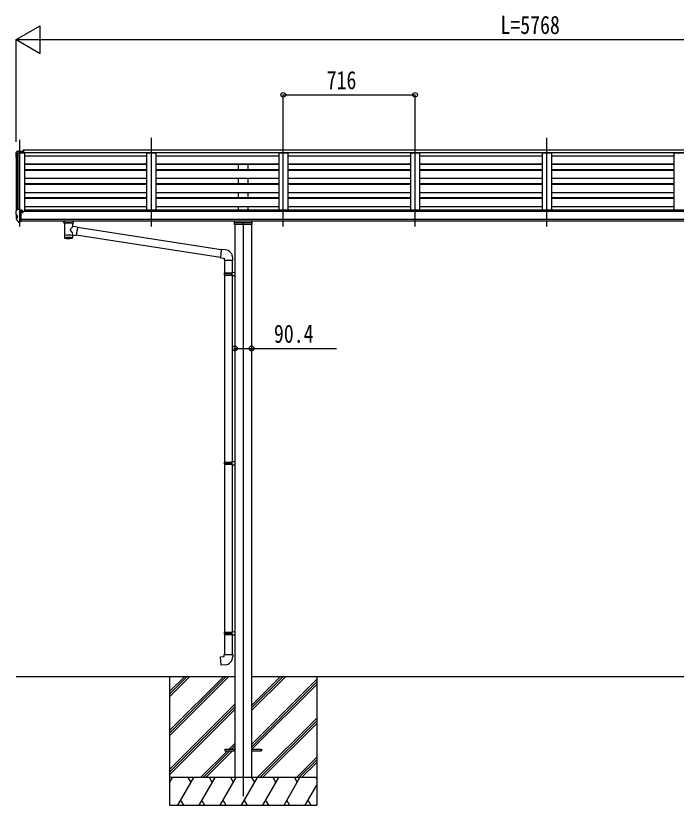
# Model space of a CAD drawing. Units: millimetres, scale not verified. Extents: x -12615 to 12615, y -8910 to 8910.
# Drawn here: x -1560 to 2030, y -4469 to -178 of the extents above; entities that cross this region are included whole.
import ezdxf
from ezdxf.enums import TextEntityAlignment as Align

# ---------------------------------------------------------------- set-up
doc = ezdxf.new("R2010")
doc.units = ezdxf.units.MM
doc.header["$LTSCALE"] = 30
for name, color, linetype in [('0-3_YKK_12', 2, 'Continuous'), ('0-4_YKK_13', 4, 'Continuous'), ('0-5_YKK_A1', 4, 'Continuous'), ('0-6_YKK_D', 6, 'Continuous')]:
    doc.layers.add(name, color=color, linetype=linetype)
doc.styles.add('ＭＳ ゴシック', font='')
doc.styles.get('ＭＳ ゴシック').set_extended_font_data('MS Gothic')

msp = doc.modelspace()

# ---------------------------------------------------------------- linework, layer by layer
at = {"layer": '0-3_YKK_12'}
for p, q in [((-1537.83, -1323.14), (-1537.83, -852.26)), ((-821.83, -1323.14), (-821.83, -841.56)), ((-105.83, -1323.14), (-105.83, -841.56)), ((610.17, -1323.14), (610.17, -841.56)), ((1326.17, -1323.14), (1326.17, -841.56)), ((-323.83, -1300.83), (-323.83, -4418.89))]:
    msp.add_line(p, q, dxfattribs=at)
at = {"layer": '0-4_YKK_13'}
for p, q in [((-1559.83, -923.02), (-1559.83, -923.65)), ((-1552.92, -914.22), (-1556.99, -920.03)), ((-1549.83, -913.65), (-1552.17, -913.79)), ((-1549.83, -913.65), (-1531.33, -913.65)), ((-1537.83, -921.73), (-1537.83, -913.65)), ((-1531.33, -913.65), (-1521.33, -913.74)), ((-1531.33, -921.73), (-1531.33, -918.83)), ((-1521.33, -918.83), (-1531.33, -918.83)), ((-1521.33, -918.83), (-1521.33, -913.74)), ((-1520.83, -907.28), (-1520.83, -921.73)), ((-1520.83, -907.28), (-1518.33, -907.28)), ((-1519.83, -907.28), (-1519.83, -921.73)), ((-1559.83, -1240.6), (-1559.83, -1241.23)), ((-1552.92, -1231.8), (-1556.99, -1237.6)), ((-1537.83, -1299.73), (-1537.83, -1231.23)), ((-1536.33, -1232.15), (-1537.83, -1232.15)), ((-1531.33, -1240.96), (-1537.83, -1240.57)), ((-1536.33, -1232.15), (-1536.33, -1238.32)), ((-1526.66, -1233.64), (-1536.33, -1232.92)), ((-1536.33, -1235.92), (-1522.33, -1235.97)), ((-1525.83, -1235.96), (-1525.83, -1234.06)), ((-1521.33, -1237.08), (-1521.33, -1241.41)), ((-1558.34, -1258.56), (-1552.12, -1264.77)), ((-1555.6, -1281.04), (-1555.6, -1261.29)), ((-1545.45, -1297.92), (-1555.2, -1282.54)), ((-1551.83, -1265.48), (-1551.83, -1277.04)), ((-1526.86, -1246.15), (-1526.33, -1246.15)), ((-1526.33, -1246.15), (-1526.03, -1246.15)), ((-1539.33, -1299.64), (-1543.04, -1299.41)), ((-1539.33, -1299.64), (-1537.83, -1299.73)), ((-1537.83, -1297.53), (-1537.33, -1297.53)), ((-1537.33, -1297.53), (-1536.83, -1296.53)), ((-1531.33, -1296.53), (-1536.83, -1296.53)), ((-1299.81, -1300.54), (-1299.81, -1294.43)), ((-1295.71, -1305.04), (-1295.73, -1385.34)), ((-1249.91, -1322.62), (-1249.91, -1305.03)), ((-1224.69, -1326.52), (-1249.91, -1322.61)), ((-1245.81, -1300.54), (-1245.81, -1294.43)), ((-1224.69, -1326.52), (-1231.71, -1371.78)), ((-443.12, -1449.84), (-1225.02, -1328.54)), ((-367.33, -1302.1), (-280.33, -1302.1)), ((-1249.9, -1385.34), (-1249.91, -1368.71)), ((-1249.91, -1368.96), (-1231.71, -1371.78)), ((-446.78, -1491.78), (-1231.46, -1370.04)), ((-422.1, -1449.66), (-442.94, -1447.83)), ((-381.03, -1505.4), (-381.03, -1494.49)), ((-427.03, -1505.4), (-381.03, -1505.4)), ((-425.03, -1505.4), (-425.03, -1574.89)), ((-383.03, -1505.4), (-383.03, -1572.33)), ((-427.03, -1576.89), (-426.03, -1574.89)), ((-427.03, -1576.89), (-383.03, -1576.89)), ((-427.03, -1576.89), (-427.03, -1584.89)), ((-427.03, -1584.89), (-383.03, -1584.89)), ((-427.03, -1584.89), (-426.03, -1586.89)), ((-426.03, -1574.89), (-383.03, -1574.89)), ((-426.03, -1586.89), (-383.03, -1586.89)), ((-425.03, -1586.89), (-425.03, -2603.46)), ((-387.5, -1576.89), (-387.93, -1574.89)), ((-385.03, -1572.39), (-369.03, -1571.92)), ((-385.03, -1574.39), (-385.03, -1572.39)), ((-385.03, -1574.39), (-383.03, -1574.39)), ((-385.03, -1589.39), (-385.03, -1587.39)), ((-369.03, -1571.92), (-369.03, -1589.86)), ((-385.03, -1589.39), (-369.03, -1589.86)), ((-383.03, -1589.45), (-383.03, -2600.9)), ((-427.03, -2605.46), (-426.03, -2603.46)), ((-427.03, -2605.46), (-383.03, -2605.46)), ((-427.03, -2605.46), (-427.03, -2613.46)), ((-427.03, -2613.46), (-383.03, -2613.46)), ((-427.03, -2613.46), (-426.03, -2615.46)), ((-426.03, -2603.46), (-383.03, -2603.46)), ((-426.03, -2615.46), (-383.03, -2615.46)), ((-425.03, -2615.46), (-425.03, -3528.18)), ((-387.5, -2605.46), (-387.93, -2603.46)), ((-385.03, -2600.96), (-369.03, -2600.49)), ((-385.03, -2602.96), (-385.03, -2600.96)), ((-385.03, -2602.96), (-383.03, -2602.96)), ((-385.03, -2617.96), (-385.03, -2615.96)), ((-369.03, -2600.49), (-369.03, -2618.43)), ((-385.03, -2617.96), (-369.03, -2618.43)), ((-383.03, -2618.02), (-383.03, -3525.62)), ((-427.03, -3530.18), (-426.03, -3528.18)), ((-427.03, -3530.18), (-383.03, -3530.18)), ((-427.03, -3530.18), (-427.03, -3538.18)), ((-427.03, -3538.18), (-383.03, -3538.18)), ((-427.03, -3538.18), (-426.03, -3540.18)), ((-426.03, -3528.18), (-383.03, -3528.18)), ((-426.03, -3540.18), (-383.03, -3540.18)), ((-425.03, -3540.18), (-425.03, -3650.18)), ((-387.5, -3530.18), (-387.93, -3528.18)), ((-385.03, -3525.68), (-369.03, -3525.21)), ((-385.03, -3527.68), (-385.03, -3525.68)), ((-385.03, -3527.68), (-383.03, -3527.68)), ((-385.03, -3542.68), (-385.03, -3540.68)), ((-385.03, -3542.68), (-369.03, -3543.15)), ((-383.03, -3542.74), (-383.03, -3650.18)), ((-369.03, -3525.21), (-369.03, -3543.15)), ((-427.03, -3650.18), (-381.03, -3650.18)), ((-427.03, -3660.18), (-427.03, -3650.18)), ((-381.03, -3650.18), (-381.03, -3661.1)), ((-423.83, -4164.39), (-423.83, -4173.39)), ((-423.83, -4164.39), (-369.03, -4164.39)), ((-423.83, -4173.39), (-369.03, -4173.39)), ((-278.63, -4164.39), (-223.83, -4164.39)), ((-278.63, -4173.39), (-223.83, -4173.39)), ((-223.83, -4164.39), (-223.83, -4173.39))]:
    msp.add_line(p, q, dxfattribs=at)
for points in [[(-1537.83, -1231.23), (-1549.83, -1231.23), (-1552.16, -1231.37)], [(-1531.33, -1296.53), (-1531.33, -1238.32), (-1536.33, -1238.32)], [(-1526.66, -1233.64), (-1526.49, -1233.66), (-1526.33, -1233.69), (-1526.19, -1233.74), (-1526.06, -1233.79), (-1525.96, -1233.85), (-1525.89, -1233.92), (-1525.85, -1233.99), (-1525.83, -1234.06)], [(-1537.83, -1285.84), (-1534.67, -1285.43), (-1531.33, -1285)], [(-1526.03, -1244.96), (-1526.03, -1246.15), (-1521.33, -1246.15)], [(-1521.33, -1244.53), (-1521.33, -1246.15), (-1520.86, -1246.15)], [(-1299.77, -1300.6), (-1299.8, -1300.24), (-1299.55, -1299.29), (-1299.03, -1298.4), (-1298.23, -1297.57), (-1297.12, -1296.77), (-1295.71, -1296.04)], [(-1299.77, -1300.49), (-1299.8, -1300.84), (-1299.55, -1301.8), (-1299.03, -1302.68), (-1298.23, -1303.52), (-1297.12, -1304.32), (-1295.71, -1305.04)], [(-1249.91, -1296.06), (-1249.68, -1296.15), (-1248.33, -1296.88), (-1247.21, -1297.73), (-1246.46, -1298.6), (-1246, -1299.5), (-1245.82, -1300.38)], [(-1249.91, -1305.03), (-1249.68, -1304.94), (-1248.33, -1304.2), (-1247.21, -1303.36), (-1246.46, -1302.49), (-1246, -1301.59), (-1245.82, -1300.7)], [(-277.33, -1294.43), (-277.33, -1311.36), (-370.33, -1311.36), (-370.33, -1294.42)], [(-442.94, -1447.83), (-446.95, -1493.66), (-427.03, -1495.4), (-427.03, -1505.4)], [(-387.5, -1576.89), (-387.5, -1584.89), (-387.93, -1586.89)], [(-385.03, -1587.39), (-383.03, -1587.39), (-383.03, -1574.39)], [(-387.5, -2605.46), (-387.5, -2613.46), (-387.93, -2615.46)], [(-385.03, -2615.96), (-383.03, -2615.96), (-383.03, -2602.96)], [(-387.5, -3530.18), (-387.5, -3538.18), (-387.93, -3540.18)], [(-385.03, -3540.68), (-383.03, -3540.68), (-383.03, -3527.68)], [(-422.1, -3705.93), (-442.94, -3707.75), (-446.95, -3661.93), (-427.03, -3660.18)]]:
    msp.add_lwpolyline(points, dxfattribs=at)
for centre, radius, start, end in [((-1556.83, -923.02), 3, 93, 180), ((-1357.83, -923.65), 202, 180, 188.08549), ((-1552.1, -914.79), 1, 93.5, 145), ((-1556.83, -1240.6), 3, 93, 180), ((-1367.34, -1241.23), 192.49, 180.0008, 184.60315), ((-1552.1, -1232.37), 1, 93.5, 145), ((-1523.83, -1246.15), 2.5, 0, 151.64236), ((-1556.22, -1256.43), 3, 184.60315, 225), ((-1552.6, -1281.04), 3, 93.29058, 210), ((-1552.83, -1277.04), 1, 273.29058, 0), ((-1552.83, -1265.48), 1, 0, 45), ((-1523.83, -1246.15), 2.5, 151.64236, 180), ((-1542.86, -1296.42), 3, 210, 266.5), ((-1282.75, -1345.76), 51.38, 92.46126, 104.61963), ((-1262.86, -1345.76), 51.38, 75.38037, 87.53874), ((-426.03, -1494.49), 45, 0, 85), ((-426.03, -3661.1), 45, 275, 0)]:
    msp.add_arc(centre, radius, start, end, dxfattribs=at)
for centre, major_axis, ratio, start_param, end_param in [((-1522.33, -1237.08), (-0.02, 1.1), 0.906239, 4.6917496, 6.2625459), ((-1272.82, -1306.24), (-22.91, -0.42), 0.072511, 4.711586, 6.2823824), ((-1272.79, -1304.61), (-22.91, -0.42), 0.072511, 4.711586, 6.2823824), ((-1272.84, -1304.61), (22.92, -0.42), 0.07247, 0.0008089, 1.5716053), ((-1272.84, -1306.24), (22.92, -0.42), 0.07247, 0.0008089, 1.5716053), ((-1270.26, -1344.81), (20.32, 22.25), 0.045535, 4.9756507, 6.2441899), ((-1261.81, -1300.54), (16, 0), 0.361356, 0, 0.0194874), ((-1261.81, -1300.54), (16, 0), 0.361356, 6.2636979, 6.2831853), ((-1272.81, -1372.89), (22.91, 0), 0.122865, 6.2831853, 9.424778), ((-1272.82, -1342.17), (-22.81, 26.62), 0.234429, 3.1563334, 4.5976381), ((-1272.81, -1385.34), (22.92, 0), 0.101955, 6.2829723, 9.4248207), ((-1272.81, -1385.34), (22.92, 0), 0.101955, 3.1415499, 6.2833984)]:
    msp.add_ellipse(centre, major_axis=major_axis, ratio=ratio, start_param=start_param, end_param=end_param, dxfattribs=at)
at = {"layer": '0-5_YKK_A1'}
for p, q in [((-1557.82, -923.03), (-1557.83, -1237.77)), ((-1556.88, -922.15), (-1549.05, -921.74)), ((-1548.83, -921.82), (-1548.83, -1231.23)), ((-1548.75, -921.93), (-1548.13, -923.55)), ((4170.67, -921.73), (-1518.33, -921.73)), ((-1512.83, -921.73), (-1512.83, -1241.41)), ((-1512.83, -939.01), (-846.83, -939.01)), ((-846.83, -1234.7), (-846.83, -921.73)), ((-846.83, -921.73), (-796.83, -921.73)), ((-796.83, -1234.7), (-796.83, -921.73)), ((-796.83, -939.01), (-130.83, -939.01)), ((-130.83, -921.73), (-130.83, -1234.7)), ((-130.83, -921.73), (-80.83, -921.73)), ((-80.83, -921.73), (-80.83, -1234.7)), ((-80.83, -939.01), (585.17, -939.01)), ((585.17, -921.73), (585.17, -1234.7)), ((585.17, -921.73), (635.17, -921.73)), ((635.17, -921.73), (635.17, -1234.7)), ((635.17, -939.01), (1301.17, -939.01)), ((1301.17, -921.73), (1301.17, -1234.7)), ((1301.17, -921.73), (1351.17, -921.73)), ((1351.17, -921.73), (1351.17, -1234.7)), ((1351.17, -939.01), (2017.17, -939.01)), ((2017.17, -921.73), (2017.17, -1234.7)), ((2017.17, -921.73), (2067.17, -921.73)), ((-1512.83, -982.54), (-846.83, -982.54)), ((-1512.83, -983.62), (-846.83, -983.62)), ((-1512.83, -984.91), (-846.83, -984.91)), ((-796.83, -982.54), (-130.83, -982.54)), ((-796.83, -983.62), (-130.83, -983.62)), ((-796.83, -984.91), (-130.83, -984.91)), ((-351.33, -984.91), (-351.33, -1013.31)), ((-296.33, -1013.31), (-296.33, -984.91)), ((-80.83, -982.54), (585.17, -982.54)), ((-80.83, -983.62), (585.17, -983.62)), ((-80.83, -984.91), (585.17, -984.91)), ((635.17, -982.54), (1301.17, -982.54)), ((635.17, -983.62), (1301.17, -983.62)), ((635.17, -984.91), (1301.17, -984.91)), ((1351.17, -982.54), (2017.17, -982.54)), ((1351.17, -983.62), (2017.17, -983.62)), ((1351.17, -984.91), (2017.17, -984.91)), ((-1512.83, -1013.31), (-846.83, -1013.31)), ((-1512.83, -1016.34), (-846.83, -1016.34)), ((-796.83, -1013.31), (-130.83, -1013.31)), ((-796.83, -1016.34), (-130.83, -1016.34)), ((-80.83, -1013.31), (585.17, -1013.31)), ((-80.83, -1016.34), (585.17, -1016.34)), ((635.17, -1013.31), (1301.17, -1013.31)), ((635.17, -1016.34), (1301.17, -1016.34)), ((1351.17, -1013.31), (2017.17, -1013.31)), ((1351.17, -1016.34), (2017.17, -1016.34)), ((-1512.83, -1061), (-846.83, -1061)), ((-796.83, -1061), (-130.83, -1061)), ((-351.33, -1061), (-351.33, -1089.74)), ((-296.33, -1089.74), (-296.33, -1061)), ((-80.83, -1061), (585.17, -1061)), ((635.17, -1061), (1301.17, -1061)), ((1351.17, -1061), (2017.17, -1061)), ((-1512.83, -1089.74), (-846.83, -1089.74)), ((-1512.83, -1092.78), (-846.83, -1092.78)), ((-796.83, -1089.74), (-130.83, -1089.74)), ((-796.83, -1092.78), (-130.83, -1092.78)), ((-80.83, -1089.74), (585.17, -1089.74)), ((-80.83, -1092.78), (585.17, -1092.78)), ((635.17, -1089.74), (1301.17, -1089.74)), ((635.17, -1092.78), (1301.17, -1092.78)), ((1351.17, -1089.74), (2017.17, -1089.74)), ((1351.17, -1092.78), (2017.17, -1092.78)), ((-1512.83, -1137.44), (-846.83, -1137.44)), ((-796.83, -1137.44), (-130.83, -1137.44)), ((-351.33, -1137.44), (-351.33, -1166.18)), ((-296.33, -1166.18), (-296.33, -1137.44)), ((-80.83, -1137.44), (585.17, -1137.44)), ((635.17, -1137.44), (1301.17, -1137.44)), ((1351.17, -1137.44), (2017.17, -1137.44)), ((-1512.83, -1166.18), (-846.83, -1166.18)), ((-1512.83, -1169.22), (-846.83, -1169.22)), ((-796.83, -1166.18), (-130.83, -1166.18)), ((-796.83, -1169.22), (-130.83, -1169.22)), ((-80.83, -1166.18), (585.17, -1166.18)), ((-80.83, -1169.22), (585.17, -1169.22)), ((635.17, -1166.18), (1301.17, -1166.18)), ((635.17, -1169.22), (1301.17, -1169.22)), ((1351.17, -1166.18), (2017.17, -1166.18)), ((1351.17, -1169.22), (2017.17, -1169.22)), ((4183.67, -1241.41), (-1531.33, -1241.41)), ((-1512.83, -1213.87), (-846.83, -1213.87)), ((-1507.83, -1241.41), (-1507.83, -1234.7)), ((4160.17, -1234.7), (-1507.83, -1234.7)), ((-796.83, -1213.87), (-130.83, -1213.87)), ((-351.33, -1213.87), (-351.33, -1234.7)), ((-296.33, -1234.7), (-296.33, -1213.87)), ((-80.83, -1213.87), (585.17, -1213.87)), ((635.17, -1213.87), (1301.17, -1213.87)), ((1351.17, -1213.87), (2017.17, -1213.87)), ((-1531.33, -1282.63), (4183.67, -1282.63)), ((4183.67, -1294.49), (-1531.33, -1294.41)), ((-369.03, -1311.36), (-369.03, -4318.89)), ((-278.63, -1311.36), (-278.63, -4318.89)), ((-1557.83, -3768.89), (-369.03, -3768.89)), ((-723.83, -3768.89), (-723.83, -4468.89)), ((-723.83, -4063.07), (-429.65, -3768.89)), ((-723.83, -4077.21), (-415.51, -3768.89)), ((-723.83, -4091.36), (-401.37, -3768.89)), ((-723.83, -3879.22), (-613.5, -3768.89)), ((-723.83, -3865.08), (-627.64, -3768.89)), ((-723.83, -3850.94), (-641.79, -3768.89)), ((-278.63, -3768.89), (2930.97, -3768.89)), ((-278.63, -3954.52), (-93, -3768.89)), ((-278.63, -3940.38), (-107.14, -3768.89)), ((-278.63, -3926.24), (-121.29, -3768.89)), ((76.17, -3768.89), (76.17, -4468.89)), ((-278.63, -4138.37), (76.17, -3783.57)), ((-278.63, -4152.51), (76.17, -3797.72)), ((-276.37, -4164.39), (76.17, -3811.86)), ((-723.83, -4275.2), (-369.03, -3920.4)), ((-723.83, -4289.34), (-369.03, -3934.55)), ((-723.83, -4303.49), (-369.03, -3948.69)), ((-247.02, -4318.89), (76.17, -3995.7)), ((-232.88, -4318.89), (76.17, -4009.85)), ((-218.74, -4318.89), (76.17, -4023.99)), ((-400.89, -4164.39), (-369.03, -4132.54)), ((-386.75, -4164.39), (-369.03, -4146.68)), ((-372.61, -4164.39), (-369.03, -4160.82)), ((-555.39, -4318.89), (-409.89, -4173.39)), ((-541.25, -4318.89), (-395.75, -4173.39)), ((-527.11, -4318.89), (-381.61, -4173.39)), ((-34.89, -4318.89), (76.17, -4207.84)), ((-20.75, -4318.89), (76.17, -4221.98)), ((-6.61, -4318.89), (76.17, -4236.12)), ((76.17, -4318.89), (-723.83, -4318.89)), ((-723.83, -4346.4), (-707.95, -4318.89)), ((-679.09, -4468.89), (-592.48, -4318.89)), ((-607.48, -4344.87), (-622.48, -4318.89)), ((-563.62, -4468.89), (-477.01, -4318.89)), ((-492.02, -4344.88), (-507.02, -4318.89)), ((-448.15, -4468.89), (-361.54, -4318.89)), ((-376.54, -4344.88), (-391.55, -4318.89)), ((-332.68, -4468.89), (-246.07, -4318.89)), ((-261.07, -4344.88), (-276.08, -4318.89)), ((-217.21, -4468.89), (-130.6, -4318.89)), ((-145.6, -4344.87), (-160.6, -4318.89)), ((-101.74, -4468.89), (-15.13, -4318.89)), ((-45.13, -4318.89), (-30.13, -4344.87)), ((70.34, -4318.89), (76.17, -4328.99)), ((13.73, -4468.89), (76.17, -4360.76)), ((-664.09, -4442.91), (-649.09, -4468.89)), ((-548.62, -4442.91), (-533.62, -4468.89)), ((-433.15, -4442.91), (-418.15, -4468.89)), ((-317.68, -4442.91), (-302.68, -4468.89)), ((-202.21, -4442.91), (-187.21, -4468.89)), ((-86.74, -4442.91), (-71.74, -4468.89)), ((28.73, -4442.91), (43.73, -4468.89)), ((-723.83, -4468.89), (76.17, -4468.89))]:
    msp.add_line(p, q, dxfattribs=at)
for points in [[(-1548.13, -1231.23), (-1548.13, -921.73), (-1512.83, -921.73)], [(4170.67, -907.28), (-1518.33, -907.28), (-1518.33, -921.73)]]:
    msp.add_lwpolyline(points, dxfattribs=at)
msp.add_circle((-1523.86, -1246.15), 3, dxfattribs=at)
for centre, radius, start, end in [((-1556.83, -923.15), 1, 93, 173.32986), ((-1549.03, -922.04), 0.301, 21.06327, 92.86679)]:
    msp.add_arc(centre, radius, start, end, dxfattribs=at)
at = {"layer": '0-6_YKK_D'}
for p, q in [((-1557.83, -307.28), (-1427.93, -232.28)), ((-1427.93, -382.28), (-1427.93, -232.28)), ((-1557.83, -863.46), (-1557.83, -306.28)), ((-1557.83, -307.28), (-1427.93, -382.28)), ((-1557.83, -307.28), (-1298.03, -307.28)), ((-1407.83, -307.28), (4060.17, -307.28)), ((-105.83, -888), (-105.83, -606.28)), ((-105.83, -607.28), (610.17, -607.28)), ((610.17, -888), (610.17, -606.28)), ((-369.03, -2002.85), (-369.03, -1985.05)), ((-278.63, -2003.72), (-278.63, -1985.05))]:
    msp.add_line(p, q, dxfattribs=at)
msp.add_lwpolyline([(-369.03, -1986.05), (-278.63, -1986.05), (182.57, -1986.05)], dxfattribs=at)
for centre in [(-105.83, -607.28), (610.17, -607.28), (-369.03, -1986.05), (-278.63, -1986.05)]:
    msp.add_circle(centre, 12.75, dxfattribs=at)

# ---------------------------------------------------------------- texts
at = {"layer": '0-6_YKK_D', "style": 'ＭＳ ゴシック', "width": 0.8}
for s, p in [('L=5768', (1074.17, -306.28)), ('716', (129.77, -606.28)), ('90.4', (-156.83, -1985.05))]:
    msp.add_text(s, height=98.97, dxfattribs=at).set_placement(p, align=Align.BOTTOM_LEFT)

doc.saveas('drawing.dxf')
